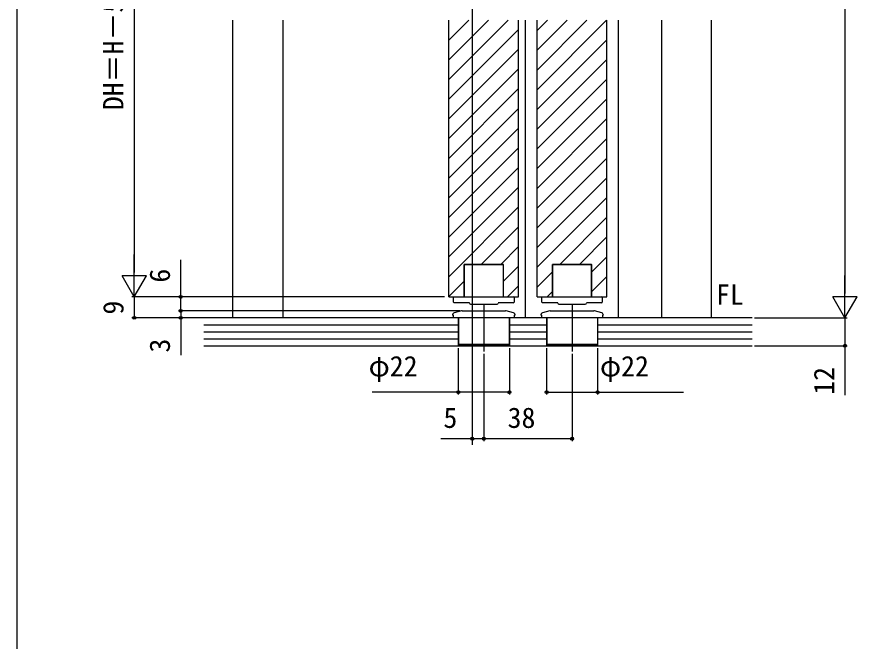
# Model space of a CAD drawing. Units: millimetres, scale not verified. Extents: x -525 to 525, y -783 to 779.
# Drawn here: x -525 to -163.2, y -0.4 to 268.2 of the extents above; entities that cross this region are included whole.
import ezdxf
from ezdxf.enums import TextEntityAlignment as Align

# ---------------------------------------------------------------- set-up
doc = ezdxf.new("R2010")
doc.units = ezdxf.units.MM
doc.header["$LTSCALE"] = 4
for name, color, linetype in [('0-2_USER1', 3, 'Continuous'), ('0-5_YKK_12', 2, 'Continuous'), ('0-6_YKK_13', 4, 'Continuous'), ('0-8_YKK_D', 6, 'Continuous'), ('0-9_YKK_ZWAK', 7, 'Continuous'), ('0-A_YSS_K', 3, 'Continuous')]:
    doc.layers.add(name, color=color, linetype=linetype)
doc.styles.add('ＭＳ ゴシック', font='')
doc.styles.get('ＭＳ ゴシック').set_extended_font_data('MS Gothic')

msp = doc.modelspace()

# ---------------------------------------------------------------- linework, layer by layer
at = {"layer": '0-5_YKK_12'}
for p, q in [((-328.934, 481.151), (-328.934, 84.113)), ((-431.932, 138.698), (-431.932, 266.7)), ((-410.431, 266.7), (-410.431, 138.698)), ((-338.931, 147.701), (-338.931, 266.7)), ((-338.931, 258.215), (-330.445, 266.7)), ((-338.931, 249.729), (-321.96, 266.7)), ((-338.931, 241.244), (-313.475, 266.7)), ((-308.931, 147.701), (-308.931, 266.7)), ((-305.931, 138.698), (-305.931, 266.7)), ((-300.931, 147.701), (-300.931, 266.7)), ((-300.931, 262.273), (-296.504, 266.7)), ((-300.931, 253.788), (-288.019, 266.7)), ((-300.931, 245.303), (-279.534, 266.7)), ((-300.931, 236.818), (-271.048, 266.7)), ((-270.931, 147.701), (-270.931, 266.7)), ((-265.931, 138.698), (-265.931, 266.7)), ((-247.431, 266.7), (-247.431, 138.698)), ((-225.932, 138.698), (-225.932, 266.7)), ((-338.931, 232.759), (-308.931, 262.759)), ((-300.931, 228.332), (-270.931, 258.332)), ((-338.931, 224.273), (-308.931, 254.273)), ((-300.931, 219.847), (-270.931, 249.847)), ((-338.931, 215.788), (-308.931, 245.788)), ((-300.931, 211.362), (-270.931, 241.362)), ((-338.931, 207.303), (-308.931, 237.303)), ((-300.931, 202.876), (-270.931, 232.876)), ((-338.931, 198.818), (-308.931, 228.818)), ((-300.931, 194.391), (-270.931, 224.391)), ((-338.931, 190.332), (-308.931, 220.332)), ((-300.931, 185.906), (-270.931, 215.906)), ((-338.931, 181.847), (-308.931, 211.847)), ((-300.931, 177.421), (-270.931, 207.421)), ((-338.931, 173.362), (-308.931, 203.362)), ((-300.931, 168.935), (-270.931, 198.935)), ((-338.931, 164.876), (-308.931, 194.876)), ((-300.931, 160.45), (-270.931, 190.45)), ((-338.931, 156.391), (-308.931, 186.391)), ((-291.194, 161.701), (-270.931, 181.965)), ((-325.135, 161.701), (-308.931, 177.906)), ((-282.709, 161.701), (-270.931, 173.479)), ((-316.65, 161.701), (-308.931, 169.421)), ((-277.431, 158.494), (-270.931, 164.994)), ((-332.431, 147.701), (-332.431, 161.701)), ((-332.431, 161.701), (-315.431, 161.701)), ((-315.431, 147.701), (-315.431, 161.701)), ((-315.431, 154.435), (-308.931, 160.935)), ((-294.431, 147.701), (-294.431, 161.701)), ((-294.431, 161.701), (-277.431, 161.701)), ((-277.431, 147.701), (-277.431, 161.701)), ((-300.931, 151.965), (-294.431, 158.465)), ((-277.431, 150.009), (-270.931, 156.509)), ((-338.931, 147.906), (-332.431, 154.406)), ((-313.679, 147.701), (-308.931, 152.45)), ((-296.709, 147.701), (-294.431, 149.979)), ((-338.931, 147.701), (-308.931, 147.701)), ((-300.931, 147.701), (-270.931, 147.701)), ((-271.253, 147.701), (-270.931, 148.024)), ((-323.931, 144.198), (-323.931, 124.198)), ((-285.931, 144.198), (-285.931, 124.198))]:
    msp.add_line(p, q, dxfattribs=at)
at = {"layer": '0-6_YKK_13'}
for p, q in [((-315.531, 161.701), (-332.331, 161.701)), ((-332.331, 161.701), (-332.331, 147.701)), ((-315.531, 147.701), (-315.531, 161.701)), ((-277.531, 161.701), (-294.331, 161.701)), ((-294.331, 161.701), (-294.331, 147.701)), ((-277.531, 147.701), (-277.531, 161.701)), ((-336.931, 147.037), (-336.931, 147.401)), ((-336.931, 147.001), (-336.931, 147.037)), ((-336.931, 146.406), (-336.931, 147.001)), ((-336.931, 145.501), (-336.931, 146.406)), ((-336.631, 147.701), (-335.931, 147.701)), ((-335.39, 145.201), (-336.631, 145.201)), ((-335.931, 147.701), (-332.331, 147.701)), ((-330.131, 145.201), (-335.39, 145.201)), ((-330.131, 145.068), (-330.131, 145.201)), ((-312.471, 145.201), (-317.731, 145.201)), ((-311.231, 145.201), (-312.471, 145.201)), ((-310.931, 147.401), (-310.931, 147.037)), ((-310.931, 146.406), (-310.931, 145.501)), ((-298.931, 147.037), (-298.931, 147.401)), ((-298.931, 147.001), (-298.931, 147.037)), ((-298.931, 146.406), (-298.931, 147.001)), ((-298.931, 145.501), (-298.931, 146.406)), ((-298.631, 147.701), (-297.931, 147.701)), ((-297.39, 145.201), (-298.631, 145.201)), ((-297.931, 147.701), (-294.331, 147.701)), ((-292.131, 145.201), (-297.39, 145.201)), ((-292.131, 145.068), (-292.131, 145.201)), ((-274.471, 145.201), (-279.731, 145.201)), ((-273.231, 145.201), (-274.471, 145.201)), ((-272.931, 147.401), (-272.931, 147.037)), ((-272.931, 146.406), (-272.931, 145.501)), ((-333.558, 141.664), (-336.689, 140.825)), ((-333.299, 141.698), (-314.562, 141.698)), ((-329.631, 144.568), (-318.231, 144.568)), ((-311.172, 140.825), (-314.303, 141.664)), ((-295.558, 141.664), (-298.689, 140.825)), ((-295.299, 141.698), (-276.562, 141.698)), ((-291.631, 144.568), (-280.231, 144.568)), ((-273.172, 140.825), (-276.303, 141.664)), ((-337.431, 139.859), (-337.431, 139.798)), ((-336.969, 139.798), (-337.431, 139.798)), ((-312.081, 138.698), (-335.781, 138.698)), ((-334.831, 138.698), (-334.831, 127.398)), ((-313.031, 138.698), (-313.031, 127.398)), ((-310.431, 139.798), (-310.431, 139.859)), ((-299.431, 139.859), (-299.431, 139.798)), ((-298.969, 139.798), (-299.431, 139.798)), ((-274.081, 138.698), (-297.781, 138.698)), ((-296.831, 138.698), (-296.831, 127.398)), ((-275.031, 138.698), (-275.031, 127.398)), ((-272.431, 139.798), (-272.431, 139.859)), ((-334.831, 127.398), (-334.331, 126.898)), ((-334.831, 127.398), (-313.031, 127.398)), ((-313.531, 126.898), (-334.331, 126.898)), ((-313.531, 126.898), (-313.031, 127.398)), ((-296.831, 127.398), (-296.331, 126.898)), ((-296.831, 127.398), (-275.031, 127.398)), ((-275.531, 126.898), (-296.331, 126.898)), ((-275.531, 126.898), (-275.031, 127.398))]:
    msp.add_line(p, q, dxfattribs=at)
for points in [[(-315.531, 147.701), (-311.931, 147.701), (-311.231, 147.701)], [(-310.931, 147.037), (-310.931, 147.001), (-310.931, 146.406)], [(-277.531, 147.701), (-273.931, 147.701), (-273.231, 147.701)], [(-272.931, 147.037), (-272.931, 147.001), (-272.931, 146.406)], [(-310.431, 139.798), (-310.892, 139.798), (-310.892, 138.698), (-336.969, 138.698), (-336.969, 139.798)], [(-272.431, 139.798), (-272.892, 139.798), (-272.892, 138.698), (-298.969, 138.698), (-298.969, 139.798)]]:
    msp.add_lwpolyline(points, dxfattribs=at)
for centre, radius, start, end in [((-336.631, 147.401), 0.3, 90, 180), ((-336.631, 145.501), 0.3, 180, 270), ((-329.631, 145.068), 0.5, 180, 270), ((-318.231, 145.068), 0.5, 270, 0), ((-311.231, 147.401), 0.3, 0, 90), ((-311.231, 145.501), 0.3, 270, 0), ((-298.631, 147.401), 0.3, 90, 180), ((-298.631, 145.501), 0.3, 180, 270), ((-291.631, 145.068), 0.5, 180, 270), ((-280.231, 145.068), 0.5, 270, 0), ((-273.231, 147.401), 0.3, 0, 90), ((-273.231, 145.501), 0.3, 270, 0), ((-333.299, 140.698), 1, 90, 105), ((-314.562, 140.698), 1, 75, 90), ((-295.299, 140.698), 1, 90, 105), ((-276.562, 140.698), 1, 75, 90), ((-336.431, 139.859), 1, 105, 180), ((-311.431, 139.859), 1, 0, 75), ((-298.431, 139.859), 1, 105, 180), ((-273.431, 139.859), 1, 0, 75)]:
    msp.add_arc(centre, radius, start, end, dxfattribs=at)
at = {"layer": '0-8_YKK_D'}
for p, q in [((-168.431, 428.198), (-168.431, 149.198)), ((-474.431, 384.198), (-474.431, 158.201)), ((-474.431, 147.701), (-474.431, 165.888)), ((-474.431, 147.701), (-479.681, 156.795)), ((-469.181, 156.795), (-479.681, 156.795)), ((-474.431, 147.701), (-469.181, 156.795)), ((-168.431, 138.698), (-168.431, 156.885)), ((-435.431, 147.701), (-475.431, 147.701)), ((-340.931, 147.701), (-475.431, 147.701)), ((-474.431, 147.701), (-474.431, 138.698)), ((-340.931, 147.701), (-455.431, 147.701)), ((-168.431, 138.698), (-173.681, 147.791)), ((-163.181, 147.791), (-173.681, 147.791)), ((-168.431, 138.698), (-163.181, 147.791)), ((-335.299, 141.698), (-455.431, 141.698)), ((-334.299, 141.698), (-455.431, 141.698)), ((-454.431, 141.698), (-454.431, 144.248)), ((-454.431, 141.698), (-454.431, 138.698)), ((-438.317, 138.698), (-475.431, 138.698)), ((-335.831, 138.698), (-455.431, 138.698)), ((-454.431, 138.698), (-454.431, 122.644)), ((-207.431, 138.698), (-167.431, 138.698)), ((-207.431, 138.698), (-167.431, 138.698)), ((-207.431, 126.698), (-167.431, 126.698)), ((-334.931, 125.698), (-334.931, 105.698)), ((-323.931, 123.198), (-323.931, 85.698)), ((-323.931, 123.198), (-323.931, 85.698)), ((-312.931, 125.698), (-312.931, 105.698)), ((-296.931, 125.698), (-296.931, 105.698)), ((-285.931, 123.198), (-285.931, 85.698)), ((-274.931, 125.698), (-274.931, 105.698)), ((-328.934, 95.816), (-328.934, 85.698)), ((-285.931, 86.698), (-323.931, 86.698))]:
    msp.add_line(p, q, dxfattribs=at)
for points in [[(-454.431, 141.698), (-454.431, 147.701), (-454.431, 163.619)], [(-168.431, 138.698), (-168.431, 126.698), (-168.431, 105.421)], [(-312.931, 106.698), (-334.931, 106.698), (-371.976, 106.698)], [(-296.931, 106.698), (-274.931, 106.698), (-237.903, 106.698)], [(-323.931, 86.698), (-328.934, 86.698), (-342.438, 86.698)]]:
    msp.add_lwpolyline(points, dxfattribs=at)
for centre in [(-454.431, 147.701), (-454.431, 141.698), (-454.431, 141.698), (-474.431, 138.698), (-454.431, 138.698), (-168.431, 126.698), (-334.931, 106.698), (-312.931, 106.698), (-296.931, 106.698), (-274.931, 106.698), (-328.934, 86.698), (-323.931, 86.698), (-323.931, 86.698), (-285.931, 86.698)]:
    msp.add_circle(centre, 0.637, dxfattribs=at)
at = {"layer": '0-9_YKK_ZWAK'}
msp.add_line((-525, 746.7), (-525, -783.3), dxfattribs=at)
at = {"layer": '0-A_YSS_K'}
for p, q in [((-334.931, 138.698), (-444.431, 138.698)), ((-334.931, 138.698), (-334.931, 126.698)), ((-312.931, 138.698), (-312.931, 126.698)), ((-296.931, 138.698), (-312.931, 138.698)), ((-296.931, 138.698), (-296.931, 126.698)), ((-274.931, 138.698), (-274.931, 126.698)), ((-208.431, 138.698), (-274.931, 138.698)), ((-444.431, 135.698), (-334.931, 135.698)), ((-312.931, 135.698), (-296.931, 135.698)), ((-274.931, 135.698), (-208.431, 135.698)), ((-444.431, 132.698), (-334.931, 132.698)), ((-312.931, 132.698), (-296.931, 132.698)), ((-274.931, 132.698), (-208.431, 132.698)), ((-444.431, 129.698), (-334.931, 129.698)), ((-444.431, 126.698), (-208.431, 126.698)), ((-312.931, 129.698), (-296.931, 129.698)), ((-274.931, 129.698), (-208.431, 129.698))]:
    msp.add_line(p, q, dxfattribs=at)

# ---------------------------------------------------------------- texts
at = {"layer": '0-2_USER1', "style": 'ＭＳ ゴシック'}
msp.add_text('FL', height=8.798, dxfattribs=at).set_placement((-223.957, 141.698), align=Align.BOTTOM_LEFT)
at = {"layer": '0-8_YKK_D', "style": 'ＭＳ ゴシック'}
for s, p in [('DH＝H－53', (-476.431, 228.041)), ('6', (-456.431, 153.847)), ('9', (-476.431, 140.111)), ('3', (-456.431, 123.757)), ('12', (-170.431, 105.58))]:
    msp.add_text(s, height=8.798, rotation=90, dxfattribs=at).set_placement(p, align=Align.BOTTOM_LEFT)
for s, p in [('φ22', (-373.521, 110.88)), ('φ22', (-273.926, 110.88)), ('5', (-341.325, 88.698)), ('38', (-313.692, 88.698))]:
    msp.add_text(s, height=8.798, dxfattribs=at).set_placement(p, align=Align.BOTTOM_LEFT)

doc.saveas('drawing.dxf')
